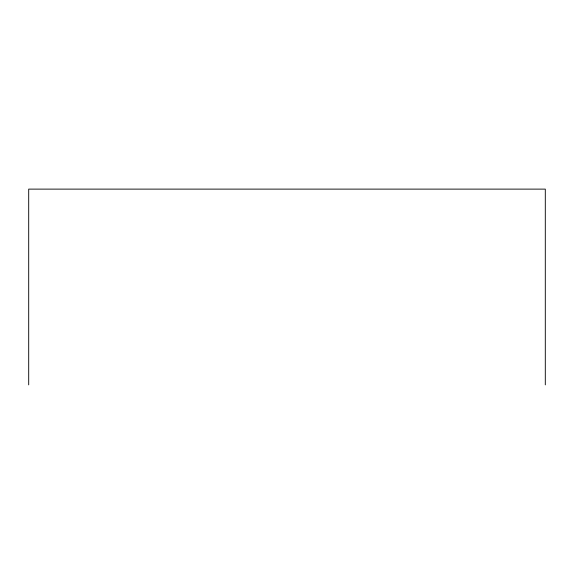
<?xml version="1.0" encoding="UTF-8"?>
<svg xmlns="http://www.w3.org/2000/svg" width="574" height="574" viewBox="0 0 574 574"><rect width="100%" height="100%" fill="white"/><g stroke="black" fill="none" stroke-linecap="round" stroke-linejoin="round"><path stroke-width="0.86" d="M545.3 384.881L545.3 189.119L28.7 189.119L28.7 384.881"/></g></svg>
